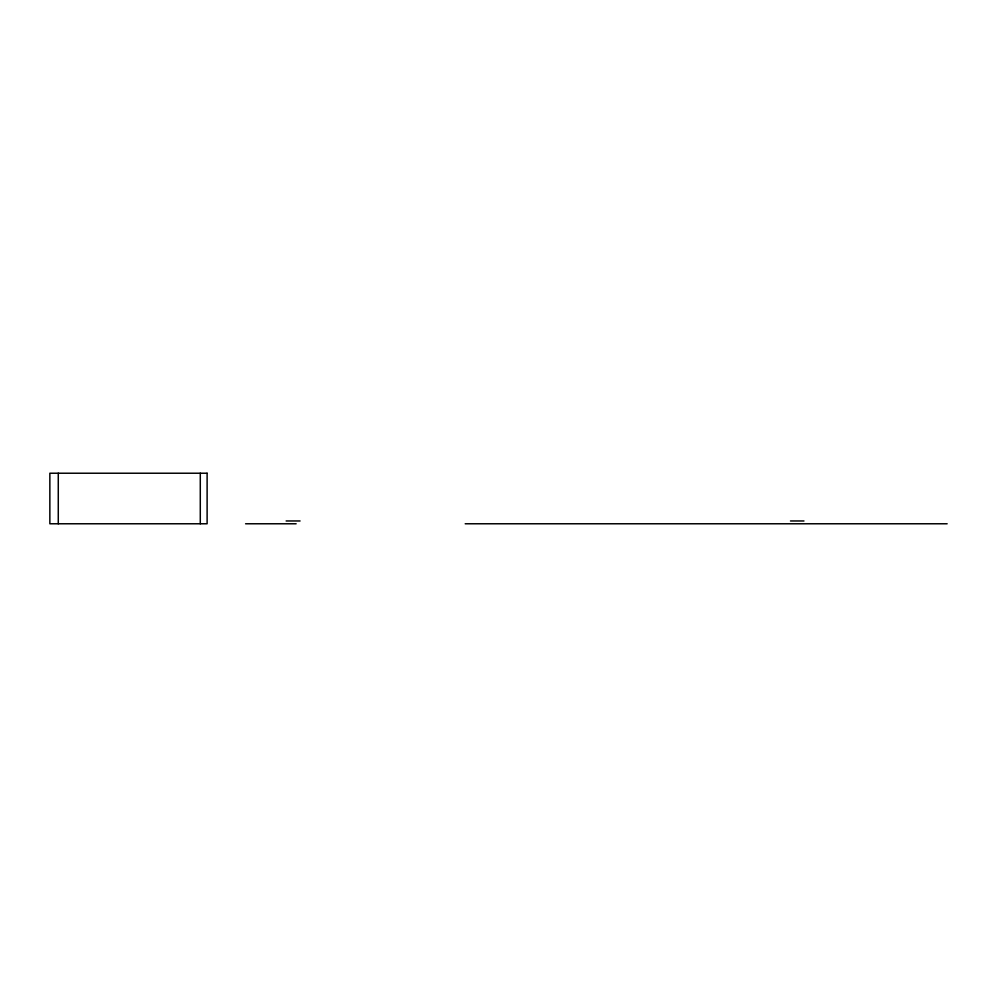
<?xml version="1.0" encoding="UTF-8"?>
<svg xmlns="http://www.w3.org/2000/svg" width="997" height="997" viewBox="0 0 997 997"><rect width="100%" height="100%" fill="white"/><g stroke="black" fill="none" stroke-linecap="round" stroke-linejoin="round"><path stroke-width="1.5" d="M286.139 520.97L300.072 520.97M790.484 520.97L803.968 520.97M245.586 523.774L296.134 523.774M465.2 523.774L947.15 523.774M200.285 473.226L200.285 523.774M58.275 473.226L58.275 523.774M207.114 473.226L49.85 473.226L49.85 523.774L207.114 523.774L207.114 473.226"/></g></svg>
